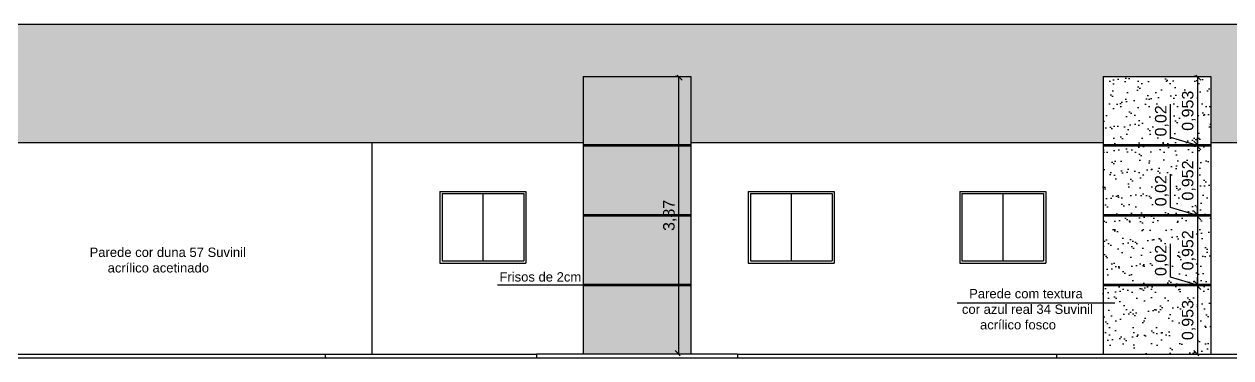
# Model space of a CAD drawing. Header units: millimetres. Extents: x 313 to 493, y 47 to 181.
# Drawn here: x 373.7 to 390.53, y 163.1 to 167.75 of the extents above; entities that cross this region are included whole.
import ezdxf

# ---------------------------------------------------------------- set-up
doc = ezdxf.new("R2010")
doc.units = ezdxf.units.MM
doc.header["$LTSCALE"] = 0.05
doc.header["$MEASUREMENT"] = 0
doc.header["$PDMODE"] = 3
doc.linetypes.add('ACAD_ISO03W100', pattern=[30, 12, -18])
for name, color, linetype in [('02', 2, 'Continuous'), ('03', 3, 'Continuous'), ('05', 5, 'Continuous'), ('2', 2, 'Continuous'), ('BAN', 13, 'Continuous'), ('CALCADA', 4, 'Continuous'), ('TRACEJADO', 7, 'ACAD_ISO03W100')]:
    doc.layers.add(name, color=color, linetype=linetype)
doc.styles.get("Standard").update_dxf_attribs({"font": 'arial.ttf'})
doc.dimstyles.new('ISO-25', dxfattribs={"dimscale": 0.04, "dimtxt": 4, "dimasz": 2.5, "dimexe": 1.25, "dimexo": 0.625, "dimtad": 1, "dimdec": 3, "dimtxsty": 'Standard', "dimblk": 'OBLIQUE', "dimcen": 2.5, "dimadec": 0, "dimazin": 0, "dimtfac": 1, "dimtdec": 3, "dimtmove": 0, "dimatfit": 3, "dimldrblk": 'OBLIQUE', "dimfxl": 1, "dimarcsym": 0})
pattern_1 = [(37.5, (-659.07814, -64.37479), (-0.008000156, 0.24470662), [0, -0.19304, 0, -0.2159, 0, -0.206375]), (7.5, (-659.07814, -64.3748), (0.22476164, 0.35841255), [0, -0.10414, 0, -0.17399, 0, -0.066675]), (327.5, (-659.23435, -64.37479), (0.395496185, 0.000718592), [0, -0.0635, 0, -0.2286, 0, -0.29845]), (317.5, (-659.23435, -64.3748), (0.38177823, 0.11146466), [0, -0.03175, 0, -0.14986, 0, -0.17145])]

# ---------------------------------------------------------------- blocks, each defined once
blk = doc.blocks.new('_Oblique')
at = {"layer": 'TRACEJADO', "color": 0, "lineweight": -2}
blk.add_line((-0.5, -0.5), (0.5, 0.5), dxfattribs=at)
blk = doc.blocks.new('*D339')
at = {"layer": 'BAN', "color": 0}
for p, q in [((390.034, 166.05), (390.009, 166.05)), ((390.059, 166.05), (390.059, 165.098)), ((390.034, 165.098), (390.009, 165.098))]:
    blk.add_line(p, q, dxfattribs=at)
at = {"layer": 'Defpoints', "color": 0}
for p in [(390.059, 166.05), (390.059, 165.098), (390.059, 165.098)]:
    blk.add_point(p, dxfattribs=at)
at = {"layer": 'BAN', "color": 0, "xscale": 0.1, "yscale": 0.1, "zscale": 0.1}
for p, rotation in [((390.059, 166.05), 90), ((390.059, 165.098), 270)]:
    blk.add_blockref('_Oblique', p, dxfattribs=dict(at, rotation=rotation))
at = {"layer": 'BAN', "color": 0, "insert": (389.938, 165.574), "char_height": 0.16, "attachment_point": 5, "rotation": 90}
blk.add_mtext('0,952', dxfattribs=at)
blk = doc.blocks.new('*D353')
at = {"layer": 'BAN', "color": 0}
for p, q in [((382.799, 167.023), (382.774, 167.023)), ((382.824, 167.023), (382.824, 163.153)), ((382.799, 163.153), (382.774, 163.153))]:
    blk.add_line(p, q, dxfattribs=at)
at = {"layer": 'Defpoints', "color": 0}
for p in [(382.824, 167.023), (382.824, 163.153), (382.824, 163.153)]:
    blk.add_point(p, dxfattribs=at)
at = {"layer": 'BAN', "color": 0, "xscale": 0.1, "yscale": 0.1, "zscale": 0.1}
for p, rotation in [((382.824, 167.023), 90), ((382.824, 163.153), 270)]:
    blk.add_blockref('_Oblique', p, dxfattribs=dict(at, rotation=rotation))
at = {"layer": 'BAN', "color": 0, "insert": (382.703, 165.088), "char_height": 0.16, "attachment_point": 5, "rotation": 90}
blk.add_mtext('3,87', dxfattribs=at)
blk = doc.blocks.new('*D340')
at = {"layer": 'BAN', "color": 0}
for p, q in [((390.034, 164.105), (390.009, 164.105)), ((390.059, 164.105), (390.059, 163.153)), ((390.034, 163.153), (390.009, 163.153))]:
    blk.add_line(p, q, dxfattribs=at)
at = {"layer": 'Defpoints', "color": 0}
for p in [(390.059, 164.105), (390.059, 163.153), (390.059, 163.153)]:
    blk.add_point(p, dxfattribs=at)
at = {"layer": 'BAN', "color": 0, "xscale": 0.1, "yscale": 0.1, "zscale": 0.1}
for p, rotation in [((390.059, 164.105), 90), ((390.059, 163.153), 270)]:
    blk.add_blockref('_Oblique', p, dxfattribs=dict(at, rotation=rotation))
at = {"layer": 'BAN', "color": 0, "insert": (389.938, 163.629), "char_height": 0.16, "attachment_point": 5, "rotation": 90}
blk.add_mtext('0,953', dxfattribs=at)
blk = doc.blocks.new('*D341')
at = {"layer": 'BAN', "color": 0}
for p, q in [((389.683, 164.228), (389.683, 164.692)), ((390.059, 164.115), (389.683, 164.228)), ((390.034, 164.125), (390.009, 164.125)), ((390.034, 164.105), (390.009, 164.105)), ((390.059, 164.125), (390.059, 164.225)), ((390.059, 164.125), (390.059, 164.105)), ((390.059, 164.125), (390.059, 164.105)), ((390.059, 164.105), (390.059, 164.005))]:
    blk.add_line(p, q, dxfattribs=at)
at = {"layer": 'Defpoints', "color": 0}
for p in [(390.059, 164.125), (390.059, 164.105), (390.059, 164.105)]:
    blk.add_point(p, dxfattribs=at)
at = {"layer": 'BAN', "color": 0, "xscale": 0.1, "yscale": 0.1, "zscale": 0.1}
for p, rotation in [((390.059, 164.125), 270), ((390.059, 164.105), 90)]:
    blk.add_blockref('_Oblique', p, dxfattribs=dict(at, rotation=rotation))
at = {"layer": 'BAN', "color": 0, "insert": (389.562, 164.46), "char_height": 0.16, "attachment_point": 5, "rotation": 90}
blk.add_mtext('0,02', dxfattribs=at)
blk = doc.blocks.new('*D342')
at = {"layer": 'BAN', "color": 0}
for p, q in [((390.034, 165.078), (390.009, 165.078)), ((390.059, 165.078), (390.059, 164.125)), ((390.034, 164.125), (390.009, 164.125))]:
    blk.add_line(p, q, dxfattribs=at)
at = {"layer": 'Defpoints', "color": 0}
for p in [(390.059, 165.078), (390.059, 164.125), (390.059, 164.125)]:
    blk.add_point(p, dxfattribs=at)
at = {"layer": 'BAN', "color": 0, "xscale": 0.1, "yscale": 0.1, "zscale": 0.1}
for p, rotation in [((390.059, 165.078), 90), ((390.059, 164.125), 270)]:
    blk.add_blockref('_Oblique', p, dxfattribs=dict(at, rotation=rotation))
at = {"layer": 'BAN', "color": 0, "insert": (389.938, 164.601), "char_height": 0.16, "attachment_point": 5, "rotation": 90}
blk.add_mtext('0,952', dxfattribs=at)
blk = doc.blocks.new('*D343')
at = {"layer": 'BAN', "color": 0}
for p, q in [((389.683, 165.2), (389.683, 165.664)), ((390.059, 165.088), (389.683, 165.2)), ((390.034, 165.098), (390.009, 165.098)), ((390.059, 165.098), (390.059, 165.198)), ((390.059, 165.098), (390.059, 165.078)), ((390.059, 165.098), (390.059, 165.078)), ((390.034, 165.078), (390.009, 165.078)), ((390.059, 165.078), (390.059, 164.978))]:
    blk.add_line(p, q, dxfattribs=at)
at = {"layer": 'Defpoints', "color": 0}
for p in [(390.059, 165.098), (390.059, 165.078), (390.059, 165.078)]:
    blk.add_point(p, dxfattribs=at)
at = {"layer": 'BAN', "color": 0, "xscale": 0.1, "yscale": 0.1, "zscale": 0.1}
for p, rotation in [((390.059, 165.098), 270), ((390.059, 165.078), 90)]:
    blk.add_blockref('_Oblique', p, dxfattribs=dict(at, rotation=rotation))
at = {"layer": 'BAN', "color": 0, "insert": (389.562, 165.432), "char_height": 0.16, "attachment_point": 5, "rotation": 90}
blk.add_mtext('0,02', dxfattribs=at)
blk = doc.blocks.new('*D344')
at = {"layer": 'BAN', "color": 0}
for p, q in [((389.683, 166.173), (389.683, 166.637)), ((390.059, 166.06), (389.683, 166.173)), ((390.059, 166.07), (390.059, 166.17)), ((390.034, 166.07), (390.009, 166.07)), ((390.034, 166.05), (390.009, 166.05)), ((390.059, 166.07), (390.059, 166.05)), ((390.059, 166.07), (390.059, 166.05)), ((390.059, 166.05), (390.059, 165.95))]:
    blk.add_line(p, q, dxfattribs=at)
at = {"layer": 'Defpoints', "color": 0}
for p in [(390.059, 166.07), (390.059, 166.05), (390.059, 166.05)]:
    blk.add_point(p, dxfattribs=at)
at = {"layer": 'BAN', "color": 0, "xscale": 0.1, "yscale": 0.1, "zscale": 0.1}
for p, rotation in [((390.059, 166.07), 270), ((390.059, 166.05), 90)]:
    blk.add_blockref('_Oblique', p, dxfattribs=dict(at, rotation=rotation))
at = {"layer": 'BAN', "color": 0, "insert": (389.562, 166.405), "char_height": 0.16, "attachment_point": 5, "rotation": 90}
blk.add_mtext('0,02', dxfattribs=at)
blk = doc.blocks.new('*D345')
at = {"layer": 'BAN', "color": 0, "lineweight": -2}
for p, q in [((390.034, 167.023), (390.009, 167.023)), ((390.059, 167.023), (390.059, 166.07)), ((390.034, 166.07), (390.009, 166.07))]:
    blk.add_line(p, q, dxfattribs=at)
at = {"layer": 'Defpoints', "color": 0}
for p in [(390.059, 167.023), (390.059, 166.07), (390.059, 166.07)]:
    blk.add_point(p, dxfattribs=at)
at = {"layer": 'BAN', "color": 0, "lineweight": -2, "xscale": 0.1, "yscale": 0.1, "zscale": 0.1}
for p, rotation in [((390.059, 167.023), 90), ((390.059, 166.07), 270)]:
    blk.add_blockref('_Oblique', p, dxfattribs=dict(at, rotation=rotation))
at = {"layer": 'BAN', "color": 0, "insert": (389.938, 166.546), "char_height": 0.16, "attachment_point": 5, "rotation": 90}
blk.add_mtext('0,953', dxfattribs=at)

msp = doc.modelspace()

# ---------------------------------------------------------------- hatches: boundary and pattern name
at = {"layer": '03'}
h = msp.add_hatch(dxfattribs=at)
h.set_pattern_fill('TELHA2', color=256, scale=0.3, style=0)
h.set_pattern_definition([(125.2176, (-658.802141, -64.344789), (2.10000034906, -2.99999974996), [0.0624261, -6.1801698]), (160.71, (-658.838141, -64.293789), (5.10000155527, -1.7999959482), [0.0635688, -6.2933172]), (199.29, (-658.898141, -64.272789), (-5.10000155527, -1.7999959482), [0.0635688, -6.2933172]), (234.7824, (-658.958141, -64.293789), (-2.10000034906, -2.99999974996), [0.0624261, -6.1801698]), (270, (-658.99414, -64.3448), (0.3, -0.3), [0.03, -0.27]), (90, (-658.80214, -64.3748), (-0.3, 0.3), [0.03, -0.27]), (0, (-658.80214, -64.3508), (0.3, 0.3), [0.024, -0.276]), (0, (-658.80214, -64.3748), (0.3, 0.3), [0.024, -0.276]), (125.5377, (-658.77814, -64.33579), (-0.9000004721, 1.1999994744), [0.077421, -2.5032768]), (162.2553, (-658.823141, -64.272789), (-6.59999886937, 2.10000322881), [0.0787464, -7.7958963]), (197.7447, (-658.898141, -64.248789), (6.59999886937, 2.10000322881), [0.0787464, -7.7958963]), (234.4623, (-658.97314, -64.27279), (0.9000004721, 1.1999994744), [0.077421, -2.5032768]), (270, (-659.01814, -64.3358), (0.3, -0.3), [0.015, -0.285]), (90, (-658.77814, -64.3508), (-0.3, 0.3), [0.015, -0.285]), (0, (-659.07814, -64.3508), (0.3, 0.3), [0.06, -0.24]), (0, (-659.07814, -64.3748), (0.3, 0.3), [0.084, -0.216]), (84.8056, (-659.01814, -64.33879), (-0.2999985674, -3.000000201), [0.2650887, -3.0485196]), (95.1944, (-658.77814, -64.33879), (-0.2999985674, 3.000000201), [0.2650887, -3.0485196])])
h.paths.add_polyline_path([(388.7446, 166.1027), (388.7446, 167.0227), (390.2446, 167.0227), (390.2446, 166.1027), (395.9946, 166.1027), (395.9946, 167.0227), (397.4946, 167.0227), (397.4946, 166.1027), (401.2446, 166.1027), (401.2446, 167.7527), (370.4946, 167.7527), (370.4946, 166.1027), (381.4946, 166.1027), (381.4946, 167.0227), (382.9946, 167.0227), (382.9946, 166.1027)])
h = msp.add_hatch(dxfattribs=at)
h.set_pattern_fill('AR-SAND', color=256, scale=0.005, style=0)
h.set_pattern_definition(pattern_1)
h.paths.add_polyline_path([(382.9946, 166.0702), (382.9946, 167.0227), (381.4946, 167.0227), (381.4946, 166.0702)])
h.paths.add_polyline_path([(381.4946, 166.0502), (381.4946, 165.0977), (382.9946, 165.0977), (382.9946, 166.0502)])
h.paths.add_polyline_path([(381.4946, 165.0777), (381.4946, 164.1252), (382.9946, 164.1252), (382.9946, 165.0777)])
h.paths.add_polyline_path([(381.4946, 164.1052), (381.4946, 163.1527), (382.9946, 163.1527), (382.9946, 164.1052)])
h.paths.add_polyline_path([(397.4946, 166.0702), (397.4946, 167.0227), (395.9946, 167.0227), (395.9946, 166.0702)])
h.paths.add_polyline_path([(397.4946, 165.0977), (397.4946, 166.0502), (395.9946, 166.0502), (395.9946, 165.0977)])
h.paths.add_polyline_path([(397.4946, 164.1252), (397.4946, 165.0777), (395.9946, 165.0777), (395.9946, 164.1252)])
h.paths.add_polyline_path([(395.9946, 164.1052), (395.9946, 163.1527), (397.4946, 163.1527), (397.4946, 164.1052)])
h.paths.add_polyline_path([(382.6313, 164.9019), (382.6313, 165.2735), (382.8355, 165.2735), (382.8355, 164.9019)], flags=9)
h = msp.add_hatch(dxfattribs=at)
h.set_pattern_fill('AR-SAND', color=256, scale=0.005, style=0)
h.set_pattern_definition(pattern_1)
h.paths.add_polyline_path([(388.7446, 166.0702), (390.2446, 166.0702), (390.2446, 167.0227), (388.7446, 167.0227)])
h.paths.add_polyline_path([(388.7446, 165.0977), (390.2446, 165.0977), (390.2446, 166.0502), (388.7446, 166.0502)])
h.paths.add_polyline_path([(388.7446, 164.1252), (390.2446, 164.1252), (390.2446, 165.0777), (388.7446, 165.0777)])
h.paths.add_polyline_path([(388.7446, 164.1052), (388.7446, 163.1527), (390.2446, 163.1527), (390.2446, 164.1052)])
h.paths.add_polyline_path([(389.8662, 166.3602), (389.8662, 166.7328), (390.0704, 166.7328), (390.0704, 166.3602)], flags=24)
h.paths.add_polyline_path([(389.5842, 166.1335), (389.5842, 166.504), (389.7884, 166.504), (389.7884, 166.1335)], flags=24)
h.paths.add_polyline_path([(389.8662, 165.3877), (389.8662, 165.7603), (390.0704, 165.7603), (390.0704, 165.3877)], flags=24)
h.paths.add_polyline_path([(389.5842, 165.161), (389.5842, 165.5315), (389.7884, 165.5315), (389.7884, 165.161)], flags=24)
h.paths.add_polyline_path([(389.8662, 164.4152), (389.8662, 164.7878), (390.0704, 164.7878), (390.0704, 164.4152)], flags=24)
h.paths.add_polyline_path([(389.5842, 164.1885), (389.5842, 164.559), (389.7884, 164.559), (389.7884, 164.1885)], flags=24)
h.paths.add_polyline_path([(389.8662, 163.4427), (389.8662, 163.8153), (390.0704, 163.8153), (390.0704, 163.4427)], flags=24)

# ---------------------------------------------------------------- linework, layer by layer
at = {"layer": '02'}
for p, q in [((381.5465, 164.1139), (380.2991, 164.1139)), ((386.7066, 163.8701), (388.9066, 163.8701))]:
    msp.add_line(p, q, dxfattribs=at)
at = {"layer": '03'}
for p, q in [((370.4946, 167.7527), (401.2446, 167.7527)), ((370.4946, 166.1027), (381.4946, 166.1027)), ((378.5446, 166.1027), (378.5446, 163.1527)), ((382.9946, 166.1027), (388.7446, 166.1027)), ((390.2446, 166.1027), (395.9946, 166.1027)), ((382.9946, 166.0702), (381.4946, 166.0702)), ((382.9946, 166.0502), (381.4946, 166.0502)), ((379.4946, 165.4227), (380.6946, 165.4227)), ((379.4946, 165.4227), (379.4946, 164.4227)), ((379.5246, 165.3927), (380.6646, 165.3927)), ((379.5246, 165.3927), (379.5246, 164.4527)), ((380.0946, 165.3927), (380.0946, 164.4527)), ((380.6646, 165.3927), (380.6646, 164.4527)), ((380.6946, 165.4227), (380.6946, 164.4227)), ((383.7946, 165.4227), (384.9946, 165.4227)), ((383.7946, 165.4227), (383.7946, 164.4227)), ((383.8246, 165.3927), (383.8246, 164.4527)), ((383.8246, 165.3927), (384.9646, 165.3927)), ((384.3946, 165.3927), (384.3946, 164.4527)), ((384.9646, 165.3927), (384.9646, 164.4527)), ((384.9946, 165.4227), (384.9946, 164.4227)), ((386.7446, 165.4227), (387.9446, 165.4227)), ((386.7446, 165.4227), (386.7446, 164.4227)), ((386.7746, 165.3927), (386.7746, 164.4527)), ((386.7746, 165.3927), (387.9146, 165.3927)), ((387.3446, 165.3927), (387.3446, 164.4527)), ((387.9146, 165.3927), (387.9146, 164.4527)), ((387.9446, 165.4227), (387.9446, 164.4227)), ((382.9946, 165.0977), (381.4946, 165.0977)), ((382.9946, 165.0777), (381.4946, 165.0777)), ((379.4946, 164.4227), (380.6946, 164.4227)), ((379.5246, 164.4527), (380.6646, 164.4527)), ((383.7946, 164.4227), (384.9946, 164.4227)), ((383.8246, 164.4527), (384.9646, 164.4527)), ((386.7446, 164.4227), (387.9446, 164.4227)), ((386.7746, 164.4527), (387.9146, 164.4527)), ((382.9946, 164.1252), (381.4946, 164.1252)), ((382.9946, 164.1052), (381.4946, 164.1052)), ((370.6446, 163.1527), (380.8446, 163.1527)), ((377.8946, 163.1527), (377.8946, 163.1027)), ((380.8446, 163.1527), (380.8446, 163.1027)), ((383.6446, 163.1527), (388.0946, 163.1527))]:
    msp.add_line(p, q, dxfattribs=at)
at = {"layer": '05'}
msp.add_line((346.2884, 163.1027), (403.1355, 163.1027), dxfattribs=at)
at = {"layer": '2'}
for p, q in [((390.2446, 166.0702), (388.7446, 166.0702)), ((390.2446, 166.0502), (388.7446, 166.0502)), ((390.2446, 165.0977), (388.7446, 165.0977)), ((390.2446, 165.0777), (388.7446, 165.0777)), ((390.2446, 164.1252), (388.7446, 164.1252)), ((390.2446, 164.1052), (388.7446, 164.1052))]:
    msp.add_line(p, q, dxfattribs=at)
at = {"layer": 'CALCADA'}
for p, q in [((381.4946, 167.0227), (381.4946, 163.1527)), ((381.4946, 167.0227), (382.9946, 167.0227)), ((382.9946, 167.0227), (382.9946, 163.1527)), ((388.7446, 167.0227), (388.7446, 163.1527)), ((388.7446, 167.0227), (390.2446, 167.0227)), ((390.2446, 167.0227), (390.2446, 163.1527)), ((383.6446, 163.1527), (380.8446, 163.1527)), ((383.6446, 163.1527), (383.6446, 163.1027)), ((388.0946, 163.1527), (390.8946, 163.1527)), ((388.0946, 163.1527), (388.0946, 163.1027))]:
    msp.add_line(p, q, dxfattribs=at)

# ---------------------------------------------------------------- texts
at = {"layer": '03', "char_height": 0.13, "attachment_point": 1}
for s, insert in [('Parede cor duna 57 Suvinil\\P     acrílico acetinado', (374.6095, 164.6389)), ('Frisos de 2cm', (380.3257, 164.2959)), ('  Parede com textura\\Pcor azul real 34 Suvinil\\P     acrílico fosco', (386.7749, 164.0624))]:
    msp.add_mtext(s, dxfattribs=dict(at, insert=insert))

# ---------------------------------------------------------------- dimensions: what is measured, and where the dimension line sits
at = {"layer": 'BAN'}
for base, p1, p2, picture, middle in [((382.8243, 163.1527), (382.8243, 167.0227), (382.8243, 163.1527), '*D353', (382.7031, 165.0877)), ((390.0591, 166.0502), (390.0591, 166.0702), (390.0591, 166.0502), '*D344', (389.562, 166.198)), ((390.0591421719, 165.0977039514), (390.0591421719, 166.0502039514), (390.0591421719, 165.0977039514), '*D339', (389.9379893752, 165.5739539514)), ((390.0591, 165.0777), (390.0591, 165.0977), (390.0591, 165.0777), '*D343', (389.562, 165.2255)), ((390.0591421719, 164.1252039514), (390.0591421719, 165.0777039514), (390.0591421719, 164.1252039514), '*D342', (389.9379893752, 164.6014539514)), ((390.0591, 164.1052), (390.0591, 164.1252), (390.0591, 164.1052), '*D341', (389.562, 164.253)), ((390.059142, 163.152703), (390.059142, 164.105204), (390.059142, 163.152703), '*D340', (389.937989, 163.628954))]:
    dim = msp.add_linear_dim(base=base, p1=p1, p2=p2, angle=90, dimstyle='ISO-25', override={"dimtmove": 1}, dxfattribs=at)
    dim.commit()
    dim.dimension.update_dxf_attribs({"geometry": picture, "text_midpoint": middle})
dim = msp.add_linear_dim(base=(390.0591421719, 166.0702039514), p1=(390.0591421719, 167.0227039514), p2=(390.0591421719, 166.0702039514), angle=90, dimstyle='ISO-25', dxfattribs=at)
dim.commit()
dim.dimension.update_dxf_attribs({"geometry": '*D345', "text_midpoint": (389.9379893752, 166.5464539514)})

doc.saveas('drawing.dxf')
